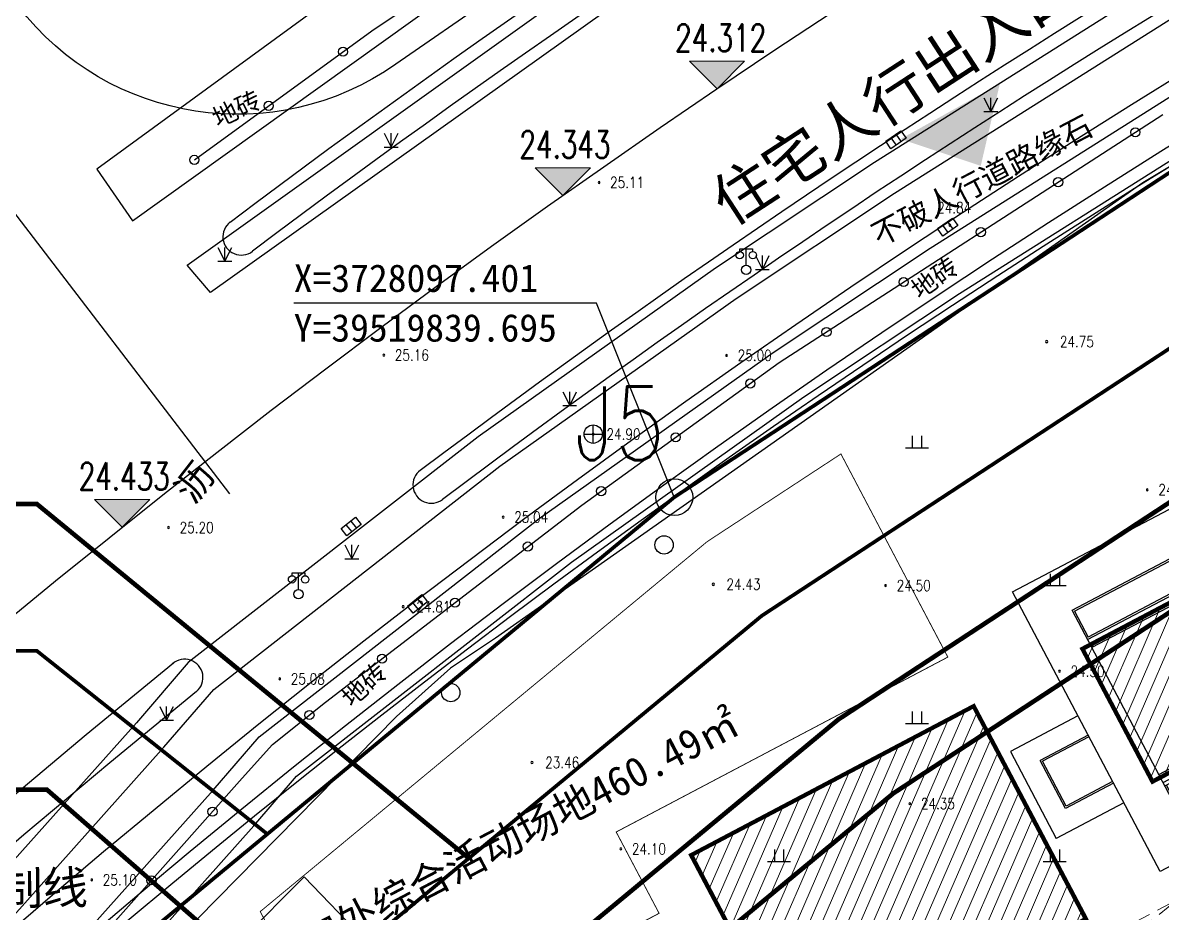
# Model space of a CAD drawing. Extents: x 39519617 to 39520126, y 3727912 to 3728254.
# Drawn here: x 39519804.3 to 39519866.2, y 3728074.8 to 3728123.2 of the extents above; entities that cross this region are included whole.
import ezdxf
from ezdxf.enums import TextEntityAlignment as Align
from ezdxf.xclip import XClip

# ---------------------------------------------------------------- set-up
doc = ezdxf.new("R2010")
doc.units = 0
doc.header["$LTSCALE"] = 1000
doc.header["$MEASUREMENT"] = 0
doc.header["$XCLIPFRAME"] = 2
for name, pattern in [('__DASH', [0.35, 0.25, -0.1]), ('ACAD_ISO04W100', [30, 24, -3, 0, -3]), ('DASH', [0.35, 0.25, -0.1]), ('DASHED', [0.75, 0.5, -0.25]), ('X6', [2, 1, -1])]:
    doc.linetypes.add(name, pattern=pattern)
for name, color, linetype, lineweight in [('0-消防道路', 1, 'DASH', 20), ('302文字', 7, 'Continuous', 0), ('302道路', 5, 'Continuous', 0), ('DIM_ELEV', 3, 'Continuous', 0), ('主体定位轮廓', 226, 'Continuous', 18), ('新建消防登高面', 146, 'Continuous', 18)]:
    doc.layers.add(name, color=color, linetype=linetype, lineweight=lineweight)
for name, color, linetype in [('_0DL-道路（外边）', 4, 'Continuous'), ('ASSIST', 7, 'Continuous'), ('DIM_COOR', 3, 'Continuous'), ('DOTE', 14, 'Continuous'), ('HS-A-人防布点', 1, 'Continuous'), ('PUB_TEXT', 7, 'Continuous'), ('RD-中线', 14, 'Continuous'), ('RD-侧石线', 5, 'Continuous'), ('RD-红线', 7, 'Continuous'), ('RD-绿线', 3, 'Continuous'), ('ROOF', 183, 'Continuous'), ('temp', 6, 'Continuous'), ('WALL', 2, 'Continuous'), ('周边道路', 7, 'Continuous'), ('图则-建筑退让线', 1, 'DASHED'), ('消防登高面', 1, 'Continuous'), ('环境-TEXT', 33, 'Continuous'), ('金属', 26, 'Continuous')]:
    doc.layers.add(name, color=color, linetype=linetype)
doc.styles.add('-黑体', font='', dxfattribs={"width": 0.8})
doc.styles.add('3.5方案汇报，与郭总、侯月琴确定户型_t8$0$2020.03.04 -1安徽标准化洋房户型(UA）_t8_t8$0$黑体', font='')
doc.styles.add('_TCH_DIM', font='SIMPLEX', dxfattribs={"bigfont": 'GBCBIG'})
doc.styles.add('HZ', font='rs.shx', dxfattribs={"width": 0.8, "bigfont": 'hztxt.shx'})
doc.styles.add('宋体', font='')
doc.styles.add('黑体', font='')
doc.styles.get('-黑体').set_extended_font_data('SimHei')
doc.styles.get('3.5方案汇报，与郭总、侯月琴确定户型_t8$0$2020.03.04 -1安徽标准化洋房户型(UA）_t8_t8$0$黑体').set_extended_font_data('SimHei')
doc.styles.get('宋体').set_extended_font_data('SimSun')
doc.styles.get('黑体').set_extended_font_data('SimHei')
doc.linetypes.add('10421', pattern='A,2,[150,AAA.SHX,S=0.5,R=0,X=0,Y=0.5],1e-11', length=2.00000000001)
doc.linetypes.add('1161', pattern='A,0,[149,AAA.SHX,S=0.15,R=0,X=0,Y=0],-1.6', length=1.6)
doc.linetypes.add('444', pattern='A,4.5,[145,AAA.SHX,S=1,R=0,X=0,Y=1],4.5,-0.5,[146,AAA.SHX,S=1,R=0,X=0,Y=0],-0.5', length=10)

# ---------------------------------------------------------------- blocks, each defined once
blk = doc.blocks.new('wertjtjyjkyjhk')
at = {"layer": 'DIM_COOR', "color": 3}
for p, q in [((15.21335157752037, 203.8449816517532), (-1.254158973693848, 203.8449816517532)), ((19.43882194161415, 193.2898440831341), (15.21335157752037, 203.8449816517532))]:
    blk.add_line(p, q, dxfattribs=at)
at = {"layer": '图则-建筑退让线', "color": 10, "ltscale": 0.005, "const_width": 0.1999999999999999, "flags": 128}
blk.add_lwpolyline([(19.43882194161415, 193.2898440831341), (52.62277943640947, 215.0479787131771), (95.6516452357173, 237.928453642875), (143.6941418349743, 257.387340113055), (189.1112899407744, 270.2553613232449), (205.6731099411845, 123.6090105231851), (8.198406837880611, 19.42573262332007), (-63.05434995889664, 77.936457043048), (-82.90098946541548, 94.23394931294024), (-82.88128596544266, 94.2644423530437), (-82.6274893656373, 94.54704513307661), (-32.78882335871458, 150.0424632732756)], close=True, dxfattribs=at)
at = {"layer": '图则-建筑退让线', "color": 163, "ltscale": 0.005, "const_width": 0.2}
blk.add_lwpolyline([(8.924934037029743, 26.59286598442122), (199.2508245706558, 127.0065599116497), (184.1699164956808, 260.5404193173163), (146.2938575148582, 249.8090116726235), (99.0404100343585, 230.6697176122107), (56.70262688398361, 208.156723880209), (24.1979606449604, 186.8439885284752), (-27.2315161600709, 144.257535408251), (-72.70382408797741, 93.62406255817041), (8.924934037029743, 26.59286598768085)], dxfattribs=at)
at = {"layer": 'DIM_COOR', "color": 10, "style": '黑体'}
for s, p in [('X=3728097.401', (-1.254158973693848, 204.4534204704687)), ('Y=39519839.695', (-1.254158973693848, 201.7513107657433))]:
    blk.add_text(s, height=1.50210970464135, dxfattribs=at).set_placement(p)
blk = doc.blocks.new('用地路网图')
at = {"layer": 'RD-中线', "color": 252, "linetype": 'ACAD_ISO04W100', "ltscale": 4, "flags": 128}
for points in [[(2069.37791056931, 1829.497543207835), (2130.38396268338, 1943.023520648945, -0.2461048066375835), (2514.707300305367, 2203.186082044151), (4875.050427228212, 2469.756065326277)], [(2264.040218949318, 2098.373200210743), (2239.385557711124, 2130.566617538687, -0.1361048737110098), (2209.422200113535, 2204.934997743927), (2193.685349650681, 2344.276893557049)]]:
    blk.add_lwpolyline(points, format="xyb", dxfattribs=at)
at = {"layer": 'RD-侧石线', "ltscale": 2}
blk.add_lwpolyline([(2456.707872956991, 2202.693856647704, 0.0986574185235195), (2273.073336072266, 2121.734475987498, -0.402069624716046), (2252.54787632823, 2124.892519860528), (2244.943048596382, 2134.822706715669, -0.1361048737113439), (2216.37798101455, 2205.720562510658), (2202.874159835279, 2325.290107192472, -0.4009691391590694), (2215.420874886215, 2341.7868777439, -0.0324929750101019), (2447.339560881257, 2363.400735468604, 0.0324929750101019)], format="xyb", dxfattribs=at)
at = {"layer": 'RD-侧石线', "ltscale": 2, "flags": 128}
blk.add_lwpolyline([(2098.816822163761, 1856.816959091928), (2141.835275456309, 1936.869868421461, -0.2461048066375833), (2516.166206307709, 2190.268203220796), (2931.026640474796, 2237.121280530002)], format="xyb", dxfattribs=at)
at = {"layer": 'RD-红线', "ltscale": 2, "flags": 128}
blk.add_lwpolyline([(2102.879506394267, 1858.039496141486), (2144.477886095643, 1935.449794830754, -0.2461048066375833), (2516.502876922488, 2187.287154261488), (2929.416053943336, 2233.920314263552)], format="xyb", dxfattribs=at)
at = {"layer": 'RD-绿线', "ltscale": 4, "flags": 128}
for points in [[(2264.060756996274, 2113.148703576066, -0.1052428137132611), (2456.31571687758, 2202.81133723259, -1), (2456.765190288424, 2200.862498180941, 0.1052353873867469), (2265.276816397905, 2111.560804738197)], [(2274.397270716727, 2099.651551986113, -0.1049124711646197), (2459.632595129311, 2186.129767787643, -1.000041013497034), (2460.084113806486, 2184.181401578709, 0.1049045227623771), (2275.613332502544, 2098.063650029246)], [(2262.239454776049, 2087.617288405076, 0.0996495635496051), (2138.752229712903, 1938.526620944496), (2089.732701852918, 1847.306330149993, -1), (2087.970961421728, 1848.253045876976), (2136.990489281714, 1939.473336671479, -0.09964956355097578), (2260.981230050325, 2089.171917150263, -0.09964956355097578)]]:
    blk.add_lwpolyline(points, format="xyb", dxfattribs=at)
at = {"layer": 'RD-绿线', "ltscale": 4}
for centre, start, end in [((2264.66878669709, 2112.354754156899), 126.5899880111237, 307.4459512902181), ((2275.005302771926, 2098.85759942513), 126.5899880111237, 307.4459512902181), ((2261.589678391814, 2088.377450526692), 310.523377941803, 131.3793415647382)]:
    blk.add_arc(centre, 1.000027898245568, start, end, dxfattribs=at)
blk = doc.blocks.new('sdfgdfgdfgd')
at = {"layer": '周边道路'}
ref = blk.add_blockref('用地路网图', (39518268.28676257, 3727143.201930654), dxfattribs=at)
XClip(ref).set_block_clipping_path([(1831.3204261735082, 1551.0485816798173), (3146.308981910348, 2599.266237251926)])
blk = doc.blocks.new('A$C29B70996')
at = {"layer": 'DIM_ELEV'}
for points in [[(103.4846647828817, 167.0918811745942), (102.8578887060285, 169.1184920724481), (105.5112756937742, 167.7186572626233)], [(93.36428671330214, 165.8735578283668), (92.73751062899828, 167.9001687243581), (95.39089761674404, 166.500333910808)], [(63.75191186368465, 161.0947202853858), (63.12513578683138, 163.1213311813772), (65.77852277457714, 161.7214963678271)]]:
    blk.add_hatch(color=256, dxfattribs=at).paths.add_polyline_path(points)
for p, q in [((103.4846647828817, 167.0918811745942), (102.8578887060285, 169.1184920724481)), ((102.8578887060285, 169.1184920724481), (105.5112756937742, 167.7186572626233)), ((93.36428671330214, 165.8735578283668), (92.73751062899828, 167.9001687243581)), ((92.73751062899828, 167.9001687243581), (95.39089761674404, 166.500333910808)), ((103.4846647828817, 167.0918811745942), (105.5112756937742, 167.7186572626233)), ((93.36428671330214, 165.8735578283668), (95.39089761674404, 166.500333910808)), ((63.75191186368465, 161.0947202853858), (63.12513578683138, 163.1213311813772)), ((63.12513578683138, 163.1213311813772), (65.77852277457714, 161.7214963678271)), ((63.75191186368465, 161.0947202853858), (65.77852277457714, 161.7214963678271))]:
    blk.add_line(p, q, dxfattribs=at)
at = {"layer": 'PUB_TEXT', "style": '_TCH_DIM', "width": 0.7058823529411765}
for s, p in [('24.312', (102.4174014925957, 169.9444587901235)), ('24.343', (92.2218441143632, 168.7657974250615)), ('24.433', (62.60946927964687, 163.9869598820806))]:
    blk.add_text(s, height=1.4875, rotation=332.1854277359158, dxfattribs=at).set_placement(p)
blk = doc.blocks.new('dsgthtujtky')
at = {"layer": '新建消防登高面', "color": 2, "linetype": 'DASH', "ltscale": 0.005}
for points in [[(473.5294920429587, -157.7178951017559), (423.3294367343187, -167.7178950868547)], [(423.3294367641211, -157.7178950998932), (473.5294921025634, -167.7178950998932)]]:
    blk.add_lwpolyline(points, dxfattribs=at)
blk.add_lwpolyline([(423.3294407278299, -157.7178951017559), (473.5294920504093, -157.7178950980306), (473.5294921025634, -167.7178950998932), (423.329440779984, -167.7178950924426)], close=True, dxfattribs=at)
blk = doc.blocks.new('sdefsdf87dfg54f')
at = {"color": 250, "linetype": 'Continuous'}
for p, q in [((520459.7113485709, 3728128.795909326), (520489.8930752128, 3728149.155676255)), ((520446.7044171989, 3728118.467646579), (520467.7954907715, 3728133.578328211)), ((520450.0634491965, 3728121.771701565), (520459.7113485709, 3728128.795909326)), ((520490.0653417557, 3728116.980395594), (520509.349315837, 3728129.153680175)), ((520481.8616226166, 3728110.753518769), (520502.717022039, 3728124.237413321)), ((520444.75778611, 3728121.2759812), (520446.7044171989, 3728118.467646579)), ((520481.5397571027, 3728111.306539397), (520490.0653417557, 3728116.980395594)), ((520468.803750217, 3728102.26187034), (520481.5397571027, 3728111.306539397)), ((520471.1362063065, 3728103.002946971), (520481.8616226166, 3728110.753518769)), ((520457.1882252395, 3728092.277578133), (520471.1362063065, 3728103.002946971)), ((520453.58145044, 3728090.388272046), (520468.803750217, 3728102.26187034)), ((520454.3117039576, 3728089.977432838), (520457.1882252395, 3728092.277578133)), ((520451.0825689733, 3728087.493040416), (520453.58145044, 3728090.388272046)), ((520452.6679771021, 3728088.142792101), (520454.3117039576, 3728089.977432838)), ((520440.8230693564, 3728074.823568217), (520452.6679771021, 3728088.142792101)), ((520441.1047147512, 3728076.311945918), (520451.0825689733, 3728087.493040416))]:
    blk.add_line(p, q, dxfattribs=at)
at = {"color": 250, "linetype": 'X6'}
for p, q in [((520465.6342817023, 3728136.503341721), (520444.75778611, 3728121.2759812)), ((520491.6645856425, 3728114.513389883), (520510.8549052849, 3728126.627553763)), ((520483.205603607, 3728108.883858355), (520491.6645856425, 3728114.513389883)), ((520470.559771575, 3728099.90322834), (520483.205603607, 3728108.883858355)), ((520455.617801562, 3728088.248291028), (520470.559771575, 3728099.90322834)), ((520453.2921807468, 3728085.553801098), (520455.617801562, 3728088.248291028)), ((520443.1727266684, 3728074.214031067), (520453.2921807468, 3728085.553801098))]:
    blk.add_line(p, q, dxfattribs=at)
at = {"color": 250, "linetype": '1161'}
for p, q in [((520449.6627557725, 3728116.049165483), (520478.1141974926, 3728136.389016062)), ((520479.2112716064, 3728134.714915682), (520450.9444544315, 3728114.555854721)), ((520506.5052603781, 3728133.925527921), (520487.0443732589, 3728121.640564453)), ((520488.1313127503, 3728119.963843375), (520507.5285468474, 3728132.208624963)), ((520487.0443732589, 3728121.640564453), (520478.3929763734, 3728115.882979046)), ((520479.5251828954, 3728114.236383598), (520488.1313127503, 3728119.963843375)), ((520450.9444544315, 3728114.555854721), (520449.6627557725, 3728116.049165483)), ((520478.3929763734, 3728115.882979046), (520465.4866293818, 3728106.717340367)), ((520466.6801239923, 3728105.114269591), (520479.5251828954, 3728114.236383598)), ((520465.4866293818, 3728106.717340367), (520449.7347872406, 3728094.430691915)), ((520451.1188103184, 3728092.976235905), (520466.6801239923, 3728105.114269591)), ((520449.7347872406, 3728094.430691915), (520446.9086167514, 3728091.156259614)), ((520448.4103978872, 3728089.838239382), (520451.1188103184, 3728092.976235905)), ((520446.9086167514, 3728091.156259614), (520437.1982443631, 3728080.274902879)), ((520438.6037859768, 3728078.849037493), (520448.4103978872, 3728089.838239382))]:
    blk.add_line(p, q, dxfattribs=at)
at = {"color": 250, "linetype": '444'}
for p, q in [((520520.7606903836, 3728132.015008654), (520501.6380440816, 3728120.530410532)), ((520501.6380440816, 3728120.530410532), (520466.4320935234, 3728095.769931009)), ((520466.4320935234, 3728095.769931009), (520463.9931747988, 3728094.124429152)), ((520463.9931747988, 3728094.124429152), (520461.0591480732, 3728091.49224425)), ((520461.0591480732, 3728091.49224425), (520443.6760429665, 3728073.835823291))]:
    blk.add_line(p, q, dxfattribs=at)
at = {"color": 250, "ltscale": 3}
for p, q in [((520476.1590214521, 3728103.428929851), (520509.34291365, 3728125.187012681)), ((520423.931477353, 3728060.181649441), (520476.1590214521, 3728103.428929851))]:
    blk.add_line(p, q, dxfattribs=at)
at = {"color": 250}
for p, q in [((520492.995057568, 3728125.15236852), (520493.370057568, 3728124.40236852)), ((520493.370057568, 3728124.40236852), (520493.370057568, 3728125.15236852)), ((520493.370057568, 3728124.40236852), (520493.745057568, 3728125.15236852)), ((520492.995057568, 3728124.40236852), (520493.745057568, 3728124.40236852)), ((520460.3851018697, 3728123.221303557), (520460.7601018697, 3728122.471303557)), ((520460.7601018697, 3728122.471303557), (520460.7601018697, 3728123.221303557)), ((520460.7601018697, 3728122.471303557), (520461.1351018697, 3728123.221303557)), ((520487.6540586203, 3728122.791030802), (520488.4776893407, 3728123.358157281)), ((520487.9299749136, 3728122.981018172), (520488.213538155, 3728122.569202814)), ((520488.2017730474, 3728123.16816991), (520488.4853362888, 3728122.756354552)), ((520488.4776893407, 3728123.358157281), (520488.7612525821, 3728122.946341923)), ((520460.3851018697, 3728122.471303557), (520461.1351018697, 3728122.471303557)), ((520487.9376218617, 3728122.379215444), (520487.6540586203, 3728122.791030802)), ((520488.7612525821, 3728122.946341923), (520487.9376218617, 3728122.379215444)), ((520490.4700377285, 3728118.038016142), (520491.2896174341, 3728118.610981324)), ((520490.756520316, 3728117.628226287), (520490.4700377285, 3728118.038016142)), ((520490.7445969284, 3728118.229959478), (520491.0310795233, 3728117.820169623)), ((520491.5761000291, 3728118.20119147), (520490.756520316, 3728117.628226287)), ((520491.0150582343, 3728118.419037988), (520491.3015408218, 3728118.009248134)), ((520491.2896174341, 3728118.610981324), (520491.5761000291, 3728118.20119147)), ((520451.3465486839, 3728117.013338829), (520451.7215486839, 3728116.263338829)), ((520451.7215486839, 3728116.263338829), (520451.7215486839, 3728117.013338829)), ((520451.7215486839, 3728116.263338829), (520452.0965486839, 3728117.013338829)), ((520479.7122236639, 3728116.793783737), (520479.7122236639, 3728116.943783738)), ((520479.7122236639, 3728116.943783738), (520480.412222825, 3728116.942702969)), ((520480.0622232482, 3728116.043243353), (520480.0622232482, 3728116.943243353)), ((520480.412222825, 3728116.942702969), (520480.412222825, 3728116.792702969)), ((520451.3465486839, 3728116.263338829), (520452.0965486839, 3728116.263338829)), ((520480.5722052753, 3728116.5685706), (520480.9472052753, 3728115.8185706)), ((520480.9472052753, 3728115.8185706), (520480.9472052753, 3728116.5685706)), ((520480.9472052753, 3728115.8185706), (520481.3222052753, 3728116.5685706)), ((520480.5722052753, 3728115.8185706), (520481.3222052753, 3728115.8185706)), ((520470.0942296907, 3728109.156843984), (520470.4692296907, 3728108.406843984)), ((520470.4692296907, 3728108.406843984), (520470.4692296907, 3728109.156843984)), ((520470.4692296907, 3728108.406843984), (520470.8442296907, 3728109.156843984)), ((520470.0942296907, 3728108.406843984), (520470.8442296907, 3728108.406843984)), ((520471.2481483519, 3728106.857832238), (520472.2481483519, 3728106.857832238)), ((520471.7481483519, 3728106.357832238), (520471.7481483519, 3728107.357832238)), ((520489.096142374, 3728106.767307894), (520489.096142374, 3728106.117307894)), ((520489.596142374, 3728106.767307894), (520489.596142374, 3728106.117307894)), ((520488.721142374, 3728106.117307894), (520489.971142374, 3728106.117307894)), ((520458.0431564376, 3728101.720558061), (520458.8271850646, 3728102.341282724)), ((520458.3058060259, 3728101.928500823), (520458.6161683574, 3728101.536486508)), ((520459.1375473961, 3728101.949268409), (520458.3535187691, 3728101.328543745)), ((520458.5645354763, 3728102.133339962), (520458.8748978078, 3728101.741325647)), ((520458.8271850646, 3728102.341282724), (520459.1375473961, 3728101.949268409)), ((520458.3535187691, 3728101.328543745), (520458.0431564376, 3728101.720558061)), ((520458.2529498041, 3728100.831667422), (520458.6279498041, 3728100.081667422)), ((520458.6279498041, 3728100.081667422), (520458.6279498041, 3728100.831667422)), ((520458.6279498041, 3728100.081667422), (520459.0029498041, 3728100.831667422)), ((520458.2529498041, 3728100.081667422), (520459.0029498041, 3728100.081667422)), ((520455.3746397346, 3728099.158182472), (520455.3746397346, 3728099.308182472)), ((520455.3746397346, 3728099.308182472), (520456.0746388957, 3728099.307101704)), ((520455.7246393189, 3728098.407642088), (520455.7246393189, 3728099.307642088)), ((520456.0746388957, 3728099.307101704), (520456.0746388957, 3728099.157101704)), ((520496.596142374, 3728099.267307894), (520496.596142374, 3728098.617307894)), ((520497.096142374, 3728099.267307894), (520497.096142374, 3728098.617307894)), ((520496.221142374, 3728098.617307894), (520497.471142374, 3728098.617307894)), ((520461.6512262747, 3728097.509467362), (520462.4352549091, 3728098.130192026)), ((520461.9138758704, 3728097.717410124), (520462.224238202, 3728097.325395809)), ((520462.7456172407, 3728097.73817771), (520461.9615886062, 3728097.117453047)), ((520462.1726053134, 3728097.922249263), (520462.4829676449, 3728097.530234948)), ((520462.4352549091, 3728098.130192026), (520462.7456172407, 3728097.73817771)), ((520461.9615886062, 3728097.117453047), (520461.6512262747, 3728097.509467362)), ((520448.1816397905, 3728092.048830615), (520448.5566397905, 3728091.298830615)), ((520448.5566397905, 3728091.298830615), (520448.5566397905, 3728092.048830615)), ((520448.5566397905, 3728091.298830615), (520448.9316397905, 3728092.048830615)), ((520489.096142374, 3728091.767307894), (520489.096142374, 3728091.117307894)), ((520489.596142374, 3728091.767307894), (520489.596142374, 3728091.117307894)), ((520448.1816397905, 3728091.298830615), (520448.9316397905, 3728091.298830615)), ((520488.721142374, 3728091.117307894), (520489.971142374, 3728091.117307894)), ((520481.596142374, 3728084.267307894), (520481.596142374, 3728083.617307894)), ((520482.096142374, 3728084.267307894), (520482.096142374, 3728083.617307894)), ((520496.596142374, 3728084.267307894), (520496.596142374, 3728083.617307894)), ((520497.096142374, 3728084.267307894), (520497.096142374, 3728083.617307894)), ((520481.221142374, 3728083.617307894), (520482.471142374, 3728083.617307894)), ((520496.221142374, 3728083.617307894), (520497.471142374, 3728083.617307894))]:
    blk.add_line(p, q, dxfattribs=at)
at = {"color": 250, "linetype": '10421'}
for p, q in [((520456.0249417052, 3728082.788158632), (520438.7520396784, 3728065.388420029)), ((520460.5008834675, 3728078.162221799), (520456.0249417052, 3728082.788158632))]:
    blk.add_line(p, q, dxfattribs=at)
at = {"color": 250, "linetype": 'Continuous'}
blk.add_circle((520476.1590214521, 3728103.428929851), 1, dxfattribs=at)
for centre, radius, start, end in [((520472.0641483516, 3728120.544832238), 0.04999999998835847, 0, 180), ((520472.0641483516, 3728120.544832238), 0.04999999998835847, 180, 0), ((520491.1391483545, 3728118.222832238), 0.05999999999767169, 0, 180), ((520491.1391483545, 3728118.222832238), 0.05999999999767169, 180, 0), ((520496.4031483531, 3728111.888832238), 0.05999999999767169, 0, 180), ((520496.4031483531, 3728111.888832238), 0.05999999999767169, 180, 0), ((520460.363148354, 3728111.160832238), 0.04999999998835847, 0, 180), ((520479.0031483546, 3728111.142832238), 0.04999999998835847, 0, 180), ((520460.363148354, 3728111.160832238), 0.04999999998835847, 180, 0), ((520479.0031483546, 3728111.142832238), 0.04999999998835847, 180, 0), ((520471.7481483519, 3728106.857832238), 0.05999999999767169, 0, 180), ((520471.7481483519, 3728106.857832238), 0.05999999999767169, 180, 0), ((520501.8744931743, 3728103.833286338), 0.04999999998835847, 0, 180), ((520501.8744931743, 3728103.833286338), 0.04999999998835847, 180, 0), ((520466.8541483507, 3728102.344832238), 0.04999999998835847, 0, 180), ((520466.8541483507, 3728102.344832238), 0.04999999998835847, 180, 0), ((520448.6611483544, 3728101.775832238), 0.04999999998835847, 0, 180), ((520448.6611483544, 3728101.775832238), 0.04999999998835847, 180, 0), ((520478.2741483524, 3728098.691832238), 0.05999999999767169, 0, 180), ((520478.2741483524, 3728098.691832238), 0.05999999999767169, 180, 0), ((520487.6481483504, 3728098.617832238), 0.04999999998835847, 0, 180), ((520487.6481483504, 3728098.617832238), 0.04999999998835847, 180, 0), ((520461.4151483551, 3728097.468832238), 0.05999999999767169, 0, 180), ((520461.4151483551, 3728097.468832238), 0.05999999999767169, 180, 0), ((520497.1016728282, 3728093.958770966), 0.04999999998835847, 0, 180), ((520497.1016728282, 3728093.958770966), 0.04999999998835847, 180, 0), ((520454.7051483542, 3728093.546832238), 0.04999999998835847, 0, 180), ((520454.7051483542, 3728093.546832238), 0.04999999998835847, 180, 0), ((520468.4161483571, 3728088.998832238), 0.05999999999767169, 0, 180), ((520468.4161483571, 3728088.998832238), 0.05999999999767169, 180, 0), ((520488.9674707502, 3728086.75983204), 0.04999999998835847, 0, 180), ((520488.9674707502, 3728086.75983204), 0.04999999998835847, 180, 0), ((520473.2521483526, 3728084.297832238), 0.04999999998835847, 0, 180), ((520473.2521483526, 3728084.297832238), 0.04999999998835847, 180, 0), ((520444.4821483567, 3728082.612832238), 0.04999999998835847, 0, 180), ((520444.4821483567, 3728082.612832238), 0.04999999998835847, 180, 0)]:
    blk.add_arc(centre, radius, start, end, dxfattribs=at)
for centre, major_axis, ratio, start_param, end_param in [((520458.147798188, 3728127.657557616), (0.176776695465215, 0.176776695465215), 0.999999997875854, 6.127095321194597, 12.41028062837418), ((520454.1056236923, 3728124.714629591), (0.1767766952857641, 0.1767766952857641), 0.999999998809784, 6.12709531983219, 12.41028062701178), ((520501.2249316052, 3728123.272713983), (0.1767766953522017, 0.1767766953522017), 0.9999999998520999, 6.071727689294421, 12.35491299647401), ((520450.0634491965, 3728121.771701565), (0.1767766952857641, 0.1767766952857641), 0.999999998809784, 6.12709531983219, 12.41028062701178), ((520497.0260916054, 3728120.557986989), (0.1767766953522017, 0.1767766953522017), 0.9999999998520999, 6.071727689294421, 12.35491299647401), ((520492.8272516057, 3728117.843259993), (-0.1767766953062607, 0.1767766953062607), 0.9999999993605484, 4.500931361096907, 10.78411666827649), ((520488.628411606, 3728115.128532999), (-0.1767766953062607, 0.1767766953062607), 0.9999999993605484, 4.500931361096907, 10.78411666827649), ((520484.4295716062, 3728112.413806004), (0.1767766953522017, 0.1767766953522017), 0.9999999998520999, 6.071727689294421, 12.35491299647401), ((520480.2875333354, 3728109.616025205), (0.1767766952956228, 0.1767766952956228), 0.9999999999181081, 6.123544056541918, 12.4067293637215), ((520476.2349332348, 3728106.687470535), (0.1767766952956228, 0.1767766952956228), 0.9999999999181081, 6.123544056541918, 12.4067293637215), ((520472.1823331416, 3728103.758915865), (0.1767766952956228, 0.1767766952956228), 0.9999999999181081, 6.123544056541918, 12.4067293637215), ((520468.1957231015, 3728100.741847907), (0.176776695356894, 0.176776695356894), 0.999999999626487, 6.153309451607046, 12.43649475878663), ((520464.2320748493, 3728097.69398103), (0.176776695356894, 0.176776695356894), 0.999999999626487, 6.153309451607046, 12.43649475878663), ((520460.2684265897, 3728094.646114153), (0.176776695356894, 0.176776695356894), 0.999999999626487, 6.153309451607046, 12.43649475878663), ((520456.3178383261, 3728091.581592886), (0.1767766953752946, 0.1767766953752946), 0.9999999993243123, 6.172300863629752, 12.45548617080934), ((520451.0522420481, 3728086.325949172), (-0.176776695360155, 0.1767766953601551), 0.999999999941666, -1.512275224746107, 4.770910082433479), ((520447.7295457795, 3728082.589682381), (-0.176776695360155, 0.1767766953601551), 0.999999999941666, -1.512275224746107, 4.770910082433479)]:
    blk.add_ellipse(centre, major_axis=major_axis, ratio=ratio, start_param=start_param, end_param=end_param, dxfattribs=at)
at = {"color": 250}
for centre, major_axis, ratio, start_param, end_param in [((520479.7122236639, 3728116.593783738), (0.1414213562293549, 0.1414213562293549), 0.9999999987737193, 5.497787143168997, 11.78097245034858), ((520480.4254923165, 3728116.593143653), (0.1414213561938235, 0.1414213561938235), 0.9999999989851709, 5.497787143274723, 11.78097245045431), ((520480.0622232482, 3728115.793243353), (-0.1767766954334063, 0.1767766954334063), 0.999999998452631, 3.926990817760926, 10.21017612494051), ((520471.7481483519, 3728106.857832238), (0.3535533908308701, 0.35355339083087), 0.9999999986559522, 5.497787143110114, 11.7809724502897), ((520475.6016125306, 3728100.832180333), (0.3535533908308701, 0.35355339083087), 0.9999999986559522, 5.497787143110114, 11.7809724502897), ((520455.3746397346, 3728098.958182472), (0.1414213562293549, 0.1414213562293549), 0.9999999987737193, 5.497787143168997, 11.78097245034858), ((520456.0879083946, 3728098.957542388), (0.1414213561938235, 0.1414213561938235), 0.9999999989851709, 5.497787143274723, 11.78097245045431), ((520455.7246393189, 3728098.157642088), (-0.1767766954334063, 0.1767766954334063), 0.999999998452631, 3.926990817760926, 10.21017612494051), ((520464.0055310056, 3728092.799728772), (0.3535533908308701, 0.35355339083087), 0.9999999986559522, 5.497787143110114, 11.7809724502897)]:
    blk.add_ellipse(centre, major_axis=major_axis, ratio=ratio, start_param=start_param, end_param=end_param, dxfattribs=at)
blk.add_point((520476.1590214521, 3728103.428929851), dxfattribs=at)
at = {"color": 250, "linetype": 'Continuous', "style": '宋体'}
for s, height, rotation, p in [('地砖', 0.9999999999999998, 25.65220150084316, (520452.3475249484, 3728124.559964363)), ('地砖', 1, 35.5170358643336, (520490.2960053086, 3728115.365744885)), ('沥', 1.5, 52.11210093346578, (520450.0631371439, 3728104.24583401)), ('地砖', 1, 42.45376585386356, (520459.2767896354, 3728093.254268032))]:
    blk.add_text(s, height=height, rotation=rotation, dxfattribs=at).set_placement(p, align=Align.MIDDLE)
at = {"color": 250, "linetype": 'Continuous', "style": 'HZ', "width": 0.8}
for s, p in [('25.11', (520472.664148353, 3728120.544832238)), ('24.84', (520490.452918306, 3728119.169415761)), ('24.75', (520497.1231483519, 3728111.888832238)), ('25.16', (520460.9631483555, 3728111.160832238)), ('25.00', (520479.6031483561, 3728111.142832238)), ('24.90', (520472.4681483507, 3728106.857832238)), ('24.50', (520502.4744931757, 3728103.833286338)), ('25.04', (520467.4541483521, 3728102.344832238)), ('25.20', (520449.2611483559, 3728101.775832238)), ('24.43', (520478.9941483513, 3728098.691832238)), ('24.50', (520488.2481483519, 3728098.617832238)), ('24.81', (520462.1351483539, 3728097.468832238)), ('25.08', (520455.3051483557, 3728093.546832238)), ('24.50', (520497.7016728297, 3728093.958770966)), ('23.46', (520469.1361483559, 3728088.998832238)), ('24.35', (520489.5674707517, 3728086.75983204)), ('24.10', (520473.8521483541, 3728084.297832238)), ('25.10', (520445.0821483508, 3728082.612832238))]:
    blk.add_text(s, height=0.6, dxfattribs=at).set_placement(p, align=Align.MIDDLE_LEFT)
blk.add_text('J5', height=4, dxfattribs=at).set_placement((520473.1891615167, 3728107.451358468), align=Align.MIDDLE)
blk = doc.blocks.new('GFGDSCSCDSECS')
at = {"layer": 'ROOF', "ltscale": 3}
for p, q in [((1585730.896352321, 1160728.818640545), (1602530.896374119, 1160728.818640545)), ((1585730.896352323, 1143528.935595706), (1585730.896352321, 1160728.818640545)), ((1602530.89637412, 1143528.935595706), (1602530.896374119, 1160728.818640545)), ((1588130.896323288, 1158328.81866952), (1600130.896403152, 1158328.81866952)), ((1588130.89632329, 1145928.935566789), (1588130.896323288, 1158328.818669463)), ((1588230.896367235, 1158228.81866994), (1600030.896360005, 1158228.81866994)), ((1588230.896367235, 1158228.81866994), (1588230.896367235, 1156628.817839051)), ((1600030.896360005, 1158228.81866994), (1600030.896359907, 1156628.817839101)), ((1600130.896403154, 1145928.935566789), (1600130.896403152, 1158328.818669463)), ((1600030.896359907, 1156628.817839101), (1588230.896367235, 1156628.817839051)), ((1588130.896390789, 1156528.817839006), (1600130.896336451, 1156528.817839051)), ((1600130.896336171, 1156028.817547572), (1588130.896390403, 1156028.817547572)), ((1581580.913305884, 1153109.434314656), (1581580.913305884, 1147759.434314652)), ((1585730.896386159, 1153109.434314634), (1581580.913305884, 1153109.434314656)), ((1602530.896341081, 1153109.434314634), (1606680.8963335, 1153109.434314656)), ((1606680.8963335, 1153109.434314656), (1606680.8963335, 1147759.434314652)), ((1585730.89638556, 1151909.434307162), (1582780.913305884, 1151909.434307162)), ((1582780.913305849, 1148959.434322146), (1582780.913305849, 1151909.434307162)), ((1585730.896385631, 1151819.632017946), (1582880.913305884, 1151819.632017946)), ((1582880.913305884, 1149059.434322146), (1582880.913305884, 1151819.632017946)), ((1602530.896341684, 1151909.434307162), (1605480.896333501, 1151909.434307162)), ((1602530.896341613, 1151819.632017946), (1605380.896333501, 1151819.632017946)), ((1605380.896333501, 1149059.434322146), (1605380.896333501, 1151819.632017946)), ((1605480.896333536, 1148959.434322147), (1605480.896333536, 1151909.434307161)), ((1585730.896387891, 1148959.434322146), (1582780.913305884, 1148959.434322146)), ((1585730.896387812, 1149059.434322146), (1582880.913305884, 1149059.434322146)), ((1602530.896339432, 1149059.434322146), (1605380.896333501, 1149059.434322146)), ((1605480.896333501, 1148959.434322146), (1602530.896339353, 1148959.434322146)), ((1588130.896391072, 1148228.817547555), (1600130.879448922, 1148228.817547557)), ((1589430.910076108, 1148228.9366996), (1590230.910076108, 1148228.936699601)), ((1589430.910076108, 1148228.817547555), (1589430.910076108, 1148228.9366996)), ((1590230.910076108, 1148228.817547555), (1590230.910076108, 1148228.936699601)), ((1598830.865733892, 1148228.936699601), (1598030.865733892, 1148228.936699602)), ((1598030.865733892, 1148228.817547557), (1598030.865733892, 1148228.936699602)), ((1598830.865733892, 1148228.817547557), (1598830.865733892, 1148228.936699601)), ((1585730.896388839, 1147759.434314674), (1581580.913305884, 1147759.434314652)), ((1588130.896361078, 1147728.817256128), (1600130.879448922, 1147728.81725613)), ((1588130.896367237, 1147528.817407451), (1600130.896336298, 1147528.817407454)), ((1588230.896367237, 1146028.935577243), (1588230.896367237, 1147528.817407451)), ((1600030.896360007, 1146028.935577246), (1600030.896360007, 1147528.817407451)), ((1602530.896338405, 1147759.434314674), (1606680.8963335, 1147759.434314652)), ((1588130.89632329, 1145928.935566731), (1600130.896403154, 1145928.935566731)), ((1600030.896360007, 1146028.935577246), (1588230.896367237, 1146028.935577243)), ((1602530.89637412, 1143528.935595706), (1585730.896352323, 1143528.935595706))]:
    blk.add_line(p, q, dxfattribs=at)
blk = doc.blocks.new('A$C6D951C90')
at = {"layer": '主体定位轮廓'}
h = blk.add_hatch(dxfattribs=at)
h.set_pattern_fill('ANSI31', color=256, scale=400, angle=-6.260759848623182, style=0)
h.set_pattern_definition([(38.73924015137682, (-1587730.896405921, -1115472.673991551), (-397.3683968469137, 495.3012792102537), [])])
h.paths.add_polyline_path([(-100, 13477.58100830391), (12900.00000000373, 13477.58100830391), (12900.00000000373, 5277.801008448936), (-100, 5277.801008448936)])
at = {"layer": 'DOTE'}
blk.add_lwpolyline([(0, 13377.58100830391), (12800.00000000373, 13377.58100830391), (12800.00000000373, 5377.801008448936), (0, 5377.801008448936)], close=True, dxfattribs=at)
at = {"layer": '主体定位轮廓', "const_width": 200}
blk.add_lwpolyline([(-100, 13477.58100830391), (12900.00000000373, 13477.58100830391), (12900.00000000373, 5277.801008448936), (-100, 5277.801008448936)], close=True, dxfattribs=at)
at = {"layer": '主体定位轮廓', "color": 251, "true_color": 0x636466}
blk.add_lwpolyline([(-100, 13477.58100830391), (12900.00000000373, 13477.58100830391), (12900.00000000373, 5277.801008448936), (-100, 5277.801008448936)], close=True, dxfattribs=at)
at = {"layer": 'WALL'}
blk.add_blockref('GFGDSCSCDSECS', (-1587730.896405921, -1142751.133102091), dxfattribs=at)
blk = doc.blocks.new('A$C3E2747AF')
at = {"layer": '主体定位轮廓'}
h = blk.add_hatch(dxfattribs=at)
h.set_pattern_fill('ANSI31', color=256, scale=400, angle=-6.260759848623182, style=0)
h.set_pattern_definition([(38.73924015137682, (-1737107.301579371, -1119809.388072602), (-397.3683968469137, 495.3012792102537), [])])
h.paths.add_polyline_path([(-21299.99999960279, 8100.000000042375), (-21299.99999984517, 0), (21300.00000015926, 0), (21300.0000001716, 13100.00000033341), (3900.000000119908, 13100.00000033109), (3899.999999952968, 8099.999999881489)])
at = {"layer": 'DOTE'}
blk.add_lwpolyline([(-21199.99999976298, 8000.000000041677), (-21199.9999999993, 100), (21200.0000000021, 100), (21200.00000001444, 13000.00000033341), (3999.999999959487, 13000.00000033109), (3999.999999792548, 7999.999999880791)], close=True, dxfattribs=at)
at = {"layer": '主体定位轮廓', "const_width": 200}
blk.add_lwpolyline([(-21299.99999975995, 8100.000000042375), (-21300.00000000233, 0), (21300.0000000021, 0), (21300.00000001444, 13100.00000033341), (3899.999999962747, 13100.00000033109), (3899.999999795808, 8099.999999881489)], close=True, dxfattribs=at)
at = {"layer": '主体定位轮廓', "color": 251, "true_color": 0x636466}
blk.add_lwpolyline([(-21299.99999975995, 8100.000000042375), (-21300.00000000233, 0), (21300.0000000021, 0), (21300.00000001444, 13100.00000033341), (3899.999999962747, 13100.00000033109), (3899.999999795808, 8099.999999881489)], close=True, dxfattribs=at)

msp = doc.modelspace()

# ---------------------------------------------------------------- hatches: boundary and pattern name
at = {"layer": '0-消防道路'}
h = msp.add_hatch(dxfattribs=at)
h.set_pattern_fill('碎沙', color=18, scale=0.7, angle=-0.002501399435103358)
h.set_pattern_definition([(37.49749860050145, (39519705.77064402, 3727911.96227404), (-0.05592631208246285, 1.712948773896889), [0, -1.35128, 0, -1.5113, 0, -1.444625]), (7.4974986005014, (39519705.77064402, 3727911.96227404), (1.573441021649287, 2.508819161631473), [0, -0.72898, 0, -1.21793, 0, -0.4667249999999999]), (327.4974986005014, (39519704.67717402, 3727911.962321778), (2.768473512811166, 0.004909281312153268), [0, -0.4445, 0, -1.6002, 0, -2.08915]), (317.4974986005014, (39519704.67717402, 3727911.962321778), (2.672481645108078, 0.7801359578563366), [0, -0.22225, 0, -1.04902, 0, -1.20015])])
edge = h.paths.add_edge_path()
edge.add_line((39520038.81489775, 3728109.652203336), (39520041.17186848, 3728088.784890737))
edge.add_arc((39520038.19082087, 3728088.448208139), 3, 6.44373905982185, 96.44375991106077)
edge.add_line((39520037.85413718, 3728091.429255622), (39520022.81045352, 3728089.73020084))
edge.add_arc((39520023.8205046, 3728080.787058391), 9, 96.44375991106077, 207.8153875920812)
edge.add_line((39520015.8604034, 3728076.587440677), (39520016.82698449, 3728074.755349331))
edge.add_arc((39520005.32906055, 3728068.689234842), 13, -62.184864157676884, 27.815387686478516, ccw=False)
edge.add_line((39520011.39512452, 3728057.191284248), (39519960.50233074, 3728030.341373883))
edge.add_arc((39519964.7019135, 3728022.38125424), 9, 117.815135842323, 129.8151358970761)
edge.add_line((39519958.93909977, 3728029.294283828), (39519945.93750054, 3728018.45593959))
edge.add_arc((39519937.61343628, 3728028.441426768), 13, 297.81513584232306, 309.815135897076, ccw=False)
edge.add_line((39519943.67950026, 3728016.943476173), (39519886.77658365, 3727986.922758176))
edge.add_arc((39519880.71051969, 3727998.420708776), 13, 285.8151360116442, 297.81513584232306, ccw=False)
edge.add_line((39519884.25346725, 3727985.912810369), (39519867.9675637, 3727981.299717054))
edge.add_arc((39519870.42037355, 3727972.640402774), 9, 105.8151360116442, 117.815135842323)
edge.add_line((39519866.2207908, 3727980.600522418), (39519809.99683494, 3727950.938009063))
edge.add_arc((39519803.93077096, 3727962.435959656), 13, 230.608325986646, 297.81513584232306, ccw=False)
edge.add_line((39519795.68073415, 3727952.389224243), (39519734.62350796, 3728002.527338067))
edge.add_arc((39519732.08503509, 3727999.436034867), 3.999999999999999, 50.60832602052098, 143.0157020310274)
edge.add_line((39519728.88983346, 3728001.842419398), (39519743.00570739, 3728019.710876734))
edge.add_line((39519743.00570739, 3728019.710876734), (39519740.72190309, 3728016.919944638))
edge.add_arc((39519743.81756137, 3728014.386784589), 4.000000001981216, 140.706727084934, 230.6083259295717)
edge.add_line((39519741.2790885, 3728011.295481383), (39519747.5658338, 3728006.13302033))
edge.add_arc((39519753.27739777, 3728013.088452531), 9.000000004535506, 230.6083258136865, 318.0742514885774)
edge.add_line((39519759.97349992, 3728007.074949718), (39519794.5158866, 3728045.538280788))
edge.add_arc((39519803.44402285, 3728037.520276924), 12.00000011098791, 129.6269422619046, 138.0742514687191, ccw=False)
edge.add_line((39519795.79058792, 3728046.762838076), (39519817.09829322, 3728064.406988293))
edge.add_line((39519817.09829322, 3728064.406988296), (39519820.92501061, 3728059.78570783))
edge.add_line((39519820.92501065, 3728059.785707778), (39519799.61730536, 3728042.141557562))
edge.add_arc((39519803.44402282, 3728037.520276988), 6.000000056516907, 129.6269422619046, 138.0742509452853)
edge.add_line((39519798.9799547, 3728041.52927892), (39519787.82733016, 3728029.110707674))
edge.add_arc((39519788.57134151, 3728028.442540699), 1, 138.0742514885688, 297.8153868291467)
edge.add_line((39519789.03796569, 3728027.558085003), (39519876.20692353, 3728073.546984192))
edge.add_arc((39519872.00758757, 3728081.507234031), 9, 297.8133595595882, 387.8347193564533)
edge.add_line((39519879.96627136, 3728085.709537265), (39519876.06565953, 3728093.096851868))
edge.add_arc((39519887.55385052, 3728099.181378776), 13, 117.83416001844051, 207.9071781848576, ccw=False)
edge.add_line((39519881.48396919, 3728110.677314606), (39519952.47187445, 3728148.159982857))
edge.add_line((39519952.47187445, 3728148.159982857), (39519967.39462375, 3728156.032978431))
edge.add_arc((39519971.59424142, 3728148.072877215), 9, 105.81832213477321, 117.815387306319, ccw=False)
edge.add_line((39519969.14094998, 3728156.73205507), (39520009.56138315, 3728168.183846902))
edge.add_line((39520009.56138315, 3728168.183846903), (39520015.7854716, 3728113.089111998))
edge.add_arc((39520024.72858486, 3728114.099421386), 9, 186.4454148781413, 276.4437599110608)
edge.add_line((39520025.73863595, 3728105.156278941), (39520036.17053396, 3728106.334472169))
edge.add_arc((39520035.83385026, 3728109.315519647), 3, 276.4437599110608, 366.4437600316482)
edge = h.paths.add_edge_path(flags=16)
edge.add_arc((39519891.46560473, 3728091.772961766), 9.000000000970338, 207.8329672574628, 297.8193171247055)
edge.add_line((39519895.66576836, 3728083.813148607), (39519923.2776117, 3728098.380700071))
edge.add_arc((39519919.07799406, 3728106.340801313), 9.000000002137611, 297.8153870052521, 302.5786502813544)
edge.add_line((39519923.92410554, 3728098.756923439), (39519928.36710604, 3728101.596008685))
edge.add_arc((39519933.21321754, 3728094.012130828), 9.000000000728894, 117.8153872786331, 122.5786504571343, ccw=False)
edge.add_line((39519929.01359987, 3728101.972232049), (39519981.2542012, 3728129.533508421))
edge.add_arc((39519988.25356391, 3728116.26667302), 15, 6.443770410397406, 117.81538699187789, ccw=False)
edge.add_line((39520003.15880102, 3728117.950094167), (39520004.8699514, 3728102.799338736))
edge.add_arc((39520013.81309366, 3728103.809391418), 9, 186.4437704884951, 276.4437603412384)
edge.add_line((39520014.82314475, 3728094.866248975), (39520036.19197503, 3728097.279674717))
edge.add_arc((39520036.07974715, 3728098.273357213), 0.9999999946275232, 276.443759480883, 366.4437603232813)
edge.add_line((39520037.07342963, 3728098.385585113), (39520036.96120173, 3728099.37926761))
edge.add_arc((39520035.96751923, 3728099.267039703), 0.999999999911265, 6.443760323281284, 96.44375991106077)
edge.add_line((39520035.85529134, 3728100.2607222), (39520020.44855553, 3728098.520663792))
edge.add_arc((39520019.43850445, 3728107.463806237), 9, 186.443770382447, 276.44375991106074, ccw=False)
edge.add_line((39520010.49536218, 3728106.45375357), (39520006.42354011, 3728142.506214258))
edge.add_arc((39520003.44249268, 3728142.169530034), 2.99999999746808, 6.443770382447002, 27.81538742690118)
edge.add_line((39520006.09585976, 3728143.569402589), (39519999.24492052, 3728156.554910831))
edge.add_arc((39519996.59155344, 3728155.155038279), 3, 27.81538735610627, 105.8183225745893)
edge.add_line((39519995.77378964, 3728158.041430899), (39519970.77647796, 3728150.959270013))
edge.add_arc((39519971.59424177, 3728148.072877396), 3, 105.8183225745893, 117.815387306319)
edge.add_line((39519970.19436921, 3728150.726244473), (39519955.27160841, 3728142.853242835))
edge.add_line((39519955.27160841, 3728142.853242836), (39519954.33836015, 3728144.62215401))
edge.add_line((39519954.33836015, 3728144.62215401), (39519883.35154729, 3728107.140062558))
edge.add_arc((39519887.55385052, 3728099.181378776), 9, 117.8347193328523, 207.8362323024877)
edge.add_line((39519879.59527771, 3728094.978865386), (39519883.50679244, 3728087.570901908))
edge = h.paths.add_edge_path(flags=16)
edge.add_arc((39519743.17392093, 3728003.269746217), 1.000000001989203, 50.60832598664593, 140.6083259115443)
edge.add_line((39519742.40109513, 3728003.904364434), (39519741.76647693, 3728003.131538647))
edge.add_arc((39519742.53930273, 3728002.496920427), 1.00000000318312, 140.6083258909287, 230.6083255720895)
edge.add_line((39519741.90468451, 3728001.724094626), (39519749.00509585, 3727995.893478731))
edge.add_arc((39519749.63971405, 3727996.666304536), 1.000000004648872, 230.6083265366824, 320.6083258909287)
edge.add_line((39519750.41253986, 3727996.031686316), (39519751.04715808, 3727996.804512124))
edge.add_arc((39519750.27433228, 3727997.439130338), 0.9999999980949469, 320.608325870313, 410.6083259866459)
edge.add_line((39519750.90895049, 3727998.211956139), (39519743.80853915, 3728004.042572019))
edge = h.paths.add_edge_path(flags=16)
edge.add_line((39519935.97561134, 3728094.280832634), (39519940.30927918, 3728096.567180086))
edge.add_line((39519786.68109596, 3727964.955231125), (39519798.21920701, 3727955.480527446))
edge.add_line((39519942.77750128, 3728070.159686427), (39519959.04941939, 3728074.768818268))
edge.add_line((39519943.86133648, 3728066.30931707), (39519960.14825076, 3728070.922696675))
edge.add_arc((39519946.32044887, 3728057.651788024), 13, 105.8151360116442, 117.815135842323)
edge.add_line((39519839.65044463, 3728015.746249054), (39519826.64518891, 3728004.904856715))
edge.add_arc((39519820.8815805, 3728011.817223835), 13, 297.8179569274766, 309.815135897076)
edge.add_line((39519842.2116951, 3728012.673791403), (39519829.20564476, 3728001.831736648))
edge.add_arc((39519847.97450887, 3728005.760761869), 13, 117.815135842323, 129.8151358970761)
edge.add_arc((39519937.61343624, 3728028.441426748), 9, 297.8151358423231, 309.815135897076)
edge.add_line((39519956.37784922, 3728032.366741415), (39519943.37624995, 3728021.528397154))
edge.add_line((39519866.87742598, 3727985.148301184), (39519883.16332954, 3727989.761394497))
edge.add_arc((39519989.9733072, 3728101.039834853), 8.99999999819926, 297.815387306319, 366.4437700377914)
edge.add_arc((39519942.47367468, 3728098.893866354), 3, 117.8143254150655, 207.8153870625184)
edge.add_arc((39519988.25409118, 3728116.262004805), 9, 6.443770382447002, 117.8143254150655)
edge.add_line((39519997.19723344, 3728117.272057473), (39519998.91644947, 3728102.049887483))
edge.add_arc((39519803.93077096, 3727962.435959656), 9, 230.608325986646, 297.8151358423231)
edge.add_arc((39519792.3926599, 3727971.910663341), 9, 117.8179569274765, 230.608325986646)
edge.add_line((39519760.41091441, 3727986.52740914), (39519768.23884511, 3727980.099379159))
edge.add_line((39519777.79091145, 3728017.101692793), (39519772.68252867, 3728014.406715609))
edge.add_arc((39519776.88199881, 3728006.446536543), 9.000000008579233, 117.8143253090408, 138.074251381894)
edge.add_line((39519770.18589666, 3728012.460039372), (39519758.91835874, 3727999.913510799))
edge.add_arc((39519765.61446089, 3727993.900007995), 8.9999999927694, 138.0742515009973, 230.6083260092271)
edge.add_line((39519759.90289695, 3727986.944575782), (39519760.41091441, 3727986.52740914))
edge.add_line((39519930.73342874, 3728097.788010129), (39519777.57175397, 3728016.982159763))
edge.add_arc((39519932.13325211, 3728095.134617111), 2.999999998342619, 27.81538742690118, 117.8143254150655)
edge.add_line((39519935.97561134, 3728094.280832634), (39519934.78661919, 3728096.534489674))
edge.add_line((39519941.07385131, 3728101.547259375), (39519984.05462104, 3728124.222183858))
edge.add_line((39519940.30927918, 3728096.567180087), (39519939.8203076, 3728097.493993804))
edge.add_line((39519841.9084449, 3728017.258712462), (39519940.25438489, 3728069.149738617))
edge.add_arc((39519773.95040906, 3727987.05481137), 9, 230.608325986646, 297.8178189282925)
edge.add_arc((39519847.97450881, 3728005.760761816), 9, 117.8178189282926, 129.8151358970761)
edge.add_line((39519843.77455331, 3728013.720684795), (39519904.18903122, 3728045.597641324))
edge.add_arc((39519820.88237519, 3728011.817886306), 9, 297.8178189282925, 309.815135897076)
edge.add_line((39519778.15023648, 3727979.094820815), (39519825.08233068, 3728003.857963328))
edge.add_line((39519960.45321564, 3728120.816788136), (39519960.45336945, 3728120.816869284))
edge.add_line((39519960.45320824, 3728120.816804852), (39519960.45336206, 3728120.816886006))
edge.add_arc((39520005.32906053, 3728068.689234832), 9, 297.8151358423231, 387.8153873561062)
edge.add_line((39520013.28916175, 3728072.888852493), (39520006.90102834, 3728084.997142523))
edge.add_arc((39519964.70191348, 3728022.38125423), 13, 117.815135842323, 129.8151358970761)
edge.add_line((39519958.6358495, 3728033.879204823), (39520009.52864328, 3728060.729115188))
edge.add_arc((39519870.42037357, 3727972.640402778), 13, 105.8151360116442, 117.815135842323)
edge.add_line((39519808.13035372, 3727954.475840019), (39519864.35430959, 3727984.138353371))
edge.add_arc((39519880.71051969, 3727998.420708779), 9, 285.8151360116443, 297.8151358423231)
edge.add_line((39519884.91010243, 3727990.46058913), (39519941.81301899, 3728020.481307099))
edge.add_line((39519826.94821056, 3728000.319571909), (39519788.19255173, 3727979.87050576))
edge.add_arc((39519956.60530318, 3728083.430595081), 13, 285.8151360116443, 297.8179569274766)
edge.add_line((39519994.70144672, 3728088.83302072), (39519962.67193325, 3728071.932943158))
edge.add_arc((39519998.90113147, 3728080.872954885), 9.000000001834868, 27.81538742690118, 117.8179569274765)
edge.add_arc((39519946.31414635, 3728057.650002788), 9, 105.8151360116442, 117.819639091003)
edge.add_line((39519942.11393798, 3728065.60979234), (39519904.18903123, 3728045.597641324))
edge.add_arc((39519956.59660952, 3728083.428132544), 9, 285.8151360116443, 297.819639091003)
edge.add_line((39519994.24879599, 3728093.120226551), (39519960.79681789, 3728075.468342996))
edge.add_line((39519961.386464, 3728119.047876749), (39519961.38661782, 3728119.047957901))
edge.add_line((39519961.3864566, 3728119.04789347), (39519961.38661042, 3728119.047974622))
at = {"layer": '302道路'}
msp.add_hatch(color=10, dxfattribs=at).paths.add_polyline_path([(39519857.39123754, 3728119.885212398), (39519851.99623388, 3728116.879031673), (39519856.35551998, 3728115.421475507)])

# ---------------------------------------------------------------- linework, layer by layer
at = {"color": 251, "linetype": '__DASH', "ltscale": 0.003, "true_color": 0x636466, "const_width": 0.04999999999999999}
msp.add_lwpolyline([(39519848.7518283, 3728099.751791332), (39519841.4794088, 3728094.98339436), (39519817.18060718, 3728074.862641815), (39519821.94157942, 3728065.838433735), (39519838.86730457, 3728074.767975803), (39519836.53414454, 3728079.19042748), (39519854.56536224, 3728088.703177271)], close=True, dxfattribs=at)
at = {"layer": 'HS-A-人防布点', "color": 10, "linetype": 'DASH', "ltscale": 0.005}
for points, const_width in [([(39519817.56644284, 3728079.077164196), (39519805.03903902, 3728089.036579081), (39519781.75394636, 3728089.036579079)], 0.2), ([(39519817.56673379, 3728079.07900093), (39519805.0393762, 3728089.03847398), (39519781.75428355, 3728089.038582089)], 0.1999999999999999)]:
    msp.add_lwpolyline(points, dxfattribs=dict(at, const_width=const_width))
at = {"layer": 'temp'}
msp.add_lwpolyline([(39520046.60953734, 3728022.353761457, 0.003652779771976833), (39520045.86115003, 3728029.444507832), (39520028.97765952, 3728178.939324558, 0.1981031910288203), (39519720.93981017, 3727975.698951879, 0.1981031910288203)], format="xyb", dxfattribs=at)
at = {"layer": '图则-建筑退让线', "color": 81, "linetype": 'DASH', "ltscale": 0.005, "const_width": 0.25}
for points in [[(39519829.66519991, 3727935.481697286), (39519755.64243115, 3727996.267076243), (39519797.8870222, 3728043.306482235), (39519848.61810157, 3728085.314623624), (39519880.52838795, 3728106.237634607), (39519922.26147378, 3728128.429082291), (39519968.82450328, 3728147.288732993), (39520001.32179297, 3728156.496176226), (39520015.22622916, 3728033.37958483), (39519829.66519991, 3727935.481697287)], [(39519824.28976274, 3728065.169412638), (39519805.5751119, 3728081.500059751), (39519781.78640726, 3728081.500170208)]]:
    msp.add_lwpolyline(points, dxfattribs=at)
at = {"layer": '图则-建筑退让线', "color": 210, "linetype": 'DASH', "ltscale": 0.005, "const_width": 0.2499999999999999, "flags": 128}
msp.add_lwpolyline([(39519759.51033243, 3727993.090866423), (39519801.3603392, 3728039.69090232), (39519851.59256326, 3728081.285963902), (39519883.07829259, 3728101.930600336), (39519924.37945179, 3728123.892372272), (39519970.44932558, 3728142.552277718), (39520001.89050846, 3728151.460494658)], dxfattribs=at)
at = {"layer": '图则-建筑退让线', "color": 163, "linetype": 'DASH', "ltscale": 0.005, "const_width": 0.2499999999999999, "flags": 128}
msp.add_lwpolyline([(39519828.52012375, 3728077.760255464), (39519805.03941329, 3728097.026341549), (39519781.75432065, 3728097.026449664)], dxfattribs=at)

# ---------------------------------------------------------------- block references
msp.add_blockref('wertjtjyjkyjhk', (39519820.25590506, 3727904.110764057))
at = {"layer": '_0DL-道路（外边）', "ltscale": 3, "rotation": 27.81485762088121}
msp.add_blockref('A$C29B70996', (39519828.45464289, 3727923.537897555), dxfattribs=at)
at = {"layer": 'ASSIST', "color": 1, "linetype": 'Continuous'}
ref = msp.add_blockref('sdefsdf87dfg54f', (38999363.53570323, -6.028693780303001), dxfattribs=at)
XClip(ref).set_block_clipping_path([(520354.73494077474, 3727922.990967822), (520722.73494070023, 3728210.001446726)])
at = {"layer": 'WALL', "xscale": 0.001, "yscale": 0.001, "zscale": 0.001, "rotation": 27.81531774341246}
for name, p in [('A$C6D951C90', (39519868.236159, 3728077.285936002)), ('A$C3E2747AF', (39519843.25112275, 3728064.53082773))]:
    msp.add_blockref(name, p, dxfattribs=at)
at = {"layer": '消防登高面', "rotation": 27.8151359418951}
msp.add_blockref('dsgthtujtky', (39519374.62307362, 3727994.029947069), dxfattribs=at)
at = {"layer": '金属', "color": 0}
ref = msp.add_blockref('sdfgdfgdfgd', (-716.8082485049963, -1143.990272141062), dxfattribs=at)
XClip(ref).set_block_clipping_path([(39520435.078859486, 3729060.952896302), (39520803.078848965, 3729347.963600685)])

# ---------------------------------------------------------------- texts
at = {"layer": '302文字', "color": 251, "true_color": 0x636466, "style": '3.5方案汇报，与郭总、侯月琴确定户型_t8$0$2020.03.04 -1安徽标准化洋房户型(UA）_t8_t8$0$黑体'}
for s, height, rotation, p in [('不破人行道路缘石', 1.216708860759493, 27.70071085976808, (39519850.82151999, 3728111.017457315)), ('室外综合活动场地460.49㎡', 1.622278481012656, 27.70099618532188, (39519819.89495029, 3728072.230470208))]:
    msp.add_text(s, height=height, rotation=rotation, dxfattribs=at).set_placement(p)
at = {"layer": '302道路', "color": 10, "style": '黑体'}
msp.add_text('住宅人行出入口', height=2.399999999999997, rotation=33.02774271664712, dxfattribs=at).set_placement((39519842.73475715, 3728112.102014408))
at = {"layer": '环境-TEXT', "color": 7, "style": '-黑体'}
msp.add_text('24M≤X≤80M建筑控制线', height=1.799999999999993, rotation=0.8076290874122362, dxfattribs=at).set_placement((39519782.07717926, 3728074.920764693))

doc.saveas('drawing.dxf')
